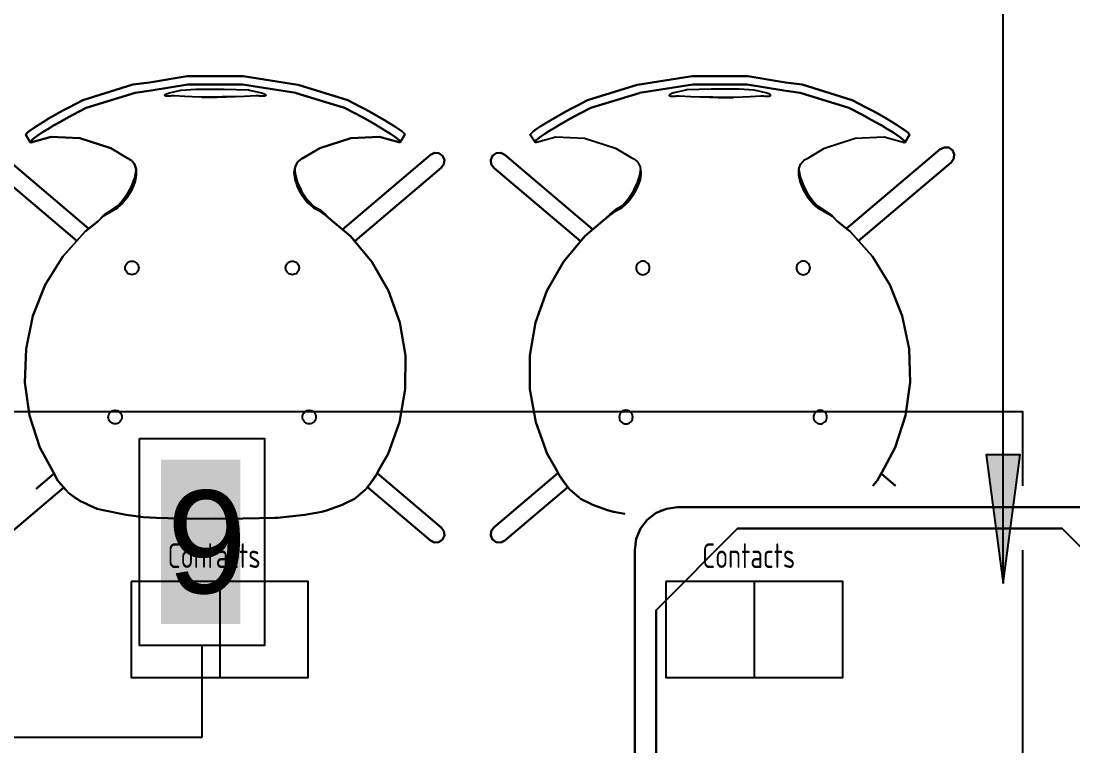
# Model space of a CAD drawing. Extents: x 25325 to 182345, y 3956 to 147305.
# Drawn here: x 91179.471 to 91180.438, y 73655.685 to 73656.351 of the extents above; entities that cross this region are included whole.
import ezdxf

# ---------------------------------------------------------------- set-up
doc = ezdxf.new("R2010")
doc.units = 0
doc.header["$MEASUREMENT"] = 0
doc.layers.add('CAT6A UNDERGROUND PORTS ROUTING', color=1, linetype='CONTINUOUS')
doc.layers.add('CONTACTORS', color=3, linetype='CONTINUOUS')
doc.styles.add('PDF Arial', font='arial.ttf')
doc.styles.add('Tabla_100', font='simplex.shx', dxfattribs={"width": 0.7, "height": 20})

# ---------------------------------------------------------------- blocks, each defined once
blk = doc.blocks.new('Sheet-Климатична и вентилационна система офис помещение етаж 4_1')
at = {"layer": 'CAT6A UNDERGROUND PORTS ROUTING', "true_color": 0xd8d8d8, "transparency": 33554687}
h = blk.add_hatch(color=254, dxfattribs=at)
h.paths.add_polyline_path([(11.55148, 18.87708), (11.56633, 18.88679), (11.56633, 18.88874), (11.56306, 18.88561), (11.55148, 18.87777)])
h.paths.add_polyline_path([(11.5669, 18.88747), (11.57182, 18.8931), (11.57608, 18.89998), (11.57876, 18.90653), (11.57876, 18.91104), (11.57439, 18.90072), (11.57182, 18.89587), (11.5669, 18.88951)])
h.paths.add_polyline_path([(11.57897, 18.907), (11.58042, 18.91356), (11.58038, 18.91879), (11.57897, 18.91157)])
h = blk.add_hatch(color=254, dxfattribs=at)
h.paths.add_polyline_path([(11.74319, 18.88402), (11.74319, 18.88561), (11.73731, 18.89184), (11.73235, 18.89937), (11.73235, 18.8962), (11.73957, 18.88747)])
h.paths.add_polyline_path([(11.73176, 18.89739), (11.73176, 18.90072), (11.72588, 18.91462), (11.72763, 18.90653), (11.72869, 18.9031)])
h = blk.add_hatch(color=254, dxfattribs=at)
h.paths.add_polyline_path([(12.02673, 18.88402), (12.03261, 18.88954), (12.03756, 18.8962), (12.03756, 18.89937), (12.03034, 18.88951), (12.02673, 18.88561)])
h.paths.add_polyline_path([(12.03815, 18.89739), (12.04229, 18.90653), (12.04348, 18.90993), (12.04403, 18.91462), (12.03815, 18.90072)])
h = blk.add_hatch(color=254, dxfattribs=at)
h.paths.add_polyline_path([(12.21843, 18.87708), (12.21843, 18.87777), (12.20358, 18.88874), (12.20358, 18.88679), (12.20686, 18.88402)])
h.paths.add_polyline_path([(12.20302, 18.88747), (12.20302, 18.88951), (12.1981, 18.89587), (12.19384, 18.90364), (12.19116, 18.91104), (12.19116, 18.90653), (12.19552, 18.89739), (12.1981, 18.8931)])
h.paths.add_polyline_path([(12.19094, 18.907), (12.19094, 18.91157), (12.18953, 18.91879), (12.18949, 18.91356)])
for points in [[(11.76087, 18.8718), (11.74885, 18.88251), (11.74319, 18.88561), (11.74319, 18.88402), (11.74885, 18.88128), (11.75422, 18.87708)], [(12.00905, 18.8718), (12.02107, 18.88128), (12.02673, 18.88402), (12.02673, 18.88561), (12.02107, 18.88251), (12.0157, 18.87777)]]:
    blk.add_hatch(color=254, dxfattribs=at).paths.add_polyline_path(points)
at = {"layer": 'CAT6A UNDERGROUND PORTS ROUTING', "true_color": 0xffffff, "transparency": 33554687}
blk.add_hatch(color=7, dxfattribs=at).paths.add_polyline_path([(11.60313, 18.65235), (11.67605, 18.65235), (11.67605, 18.50131), (11.60313, 18.50131)])
at = {"layer": 'CAT6A UNDERGROUND PORTS ROUTING', "transparency": 33554687}
blk.add_hatch(color=7, dxfattribs=at).paths.add_polyline_path([(12.37713, 18.53875), (12.39268, 18.65686), (12.36158, 18.65686)])
at = {"layer": 'CAT6A UNDERGROUND PORTS ROUTING', "color": 7, "transparency": 33554687}
for points in [[(12.37713, 18.53875), (12.37713, 19.06311)], [(11.58345, 18.67203), (11.69841, 18.67203), (11.69841, 18.48149), (11.58345, 18.48149), (11.58345, 18.67203)], [(12.37713, 18.53875), (12.39268, 18.65686), (12.36158, 18.65686), (12.37713, 18.53875)], [(12.03855, 18.56935), (12.03989, 18.57954), (12.04383, 18.58904), (12.05008, 18.59719), (12.05824, 18.60345), (12.06773, 18.60738), (12.07792, 18.60872)], [(12.07792, 18.60872), (12.06773, 18.60738), (12.05824, 18.60345), (12.05008, 18.59719), (12.04383, 18.58904), (12.03989, 18.57954), (12.03855, 18.56935)], [(12.06455, 18.60606), (12.06286, 18.60573), (12.06142, 18.60477)], [(12.07792, 18.60872), (12.48736, 18.60872)], [(12.48736, 18.60872), (12.07792, 18.60872)], [(12.48736, 18.60872), (12.07792, 18.60872)], [(12.04251, 18.58585), (12.04155, 18.58442), (12.04121, 18.58273)], [(12.13304, 18.58904), (12.05824, 18.51424)], [(12.05824, 18.51424), (12.13304, 18.58904)], [(12.43127, 18.58904), (12.13304, 18.58904)], [(12.13304, 18.58904), (12.43127, 18.58904)], [(12.50704, 18.51326), (12.43127, 18.58904)], [(12.43127, 18.58904), (12.50704, 18.51326)], [(12.03855, 18.15992), (12.03855, 18.56935)], [(12.03855, 18.56935), (12.03855, 18.15992)], [(12.03855, 18.56935), (12.03855, 18.15992)], [(12.05824, 18.51424), (12.05824, 18.21504)], [(12.05824, 18.21504), (12.05824, 18.51424)], [(11.64093, 18.39739), (11.64093, 18.48149)], [(11.12907, 18.39739), (11.64093, 18.39739)]]:
    blk.add_lwpolyline(points, dxfattribs=at)
at = {"layer": 'CAT6A UNDERGROUND PORTS ROUTING', "color": 253, "true_color": 0x9c9c9c, "transparency": 33554687}
for points in [[(11.51854, 18.9763), (11.53138, 18.98297), (11.57735, 18.99726), (11.59271, 18.99921), (11.62731, 19.00494), (11.65309, 19.00494), (11.67871, 19.00507), (11.72888, 18.997), (11.72921, 18.99696), (11.77488, 18.98291), (11.78466, 18.97785), (11.79068, 18.97469), (11.7968, 18.97136), (11.80278, 18.96799), (11.80844, 18.96468), (11.81362, 18.96153), (11.81815, 18.95865), (11.82189, 18.95612), (11.82472, 18.95401), (11.82657, 18.9524), (11.82737, 18.95133), (11.82709, 18.95083), (11.82302, 18.94416), (11.82323, 18.94469), (11.82239, 18.94578), (11.82054, 18.94739), (11.81773, 18.94949), (11.81404, 18.952), (11.80958, 18.95485), (11.8045, 18.95794), (11.79896, 18.96119), (11.79311, 18.9645), (11.78714, 18.96776), (11.78127, 18.97084), (11.77175, 18.97577), (11.72729, 18.98947), (11.72697, 18.98951), (11.67806, 18.99747), (11.65309, 18.99747), (11.62796, 18.99733), (11.59422, 18.99169), (11.57927, 18.98978), (11.53451, 18.97583), (11.522, 18.96932), (11.51603, 18.96613), (11.5101, 18.96283), (11.50439, 18.95954), (11.49906, 18.95636), (11.49427, 18.95338), (11.49019, 18.95069), (11.48692, 18.94838), (11.48459, 18.94652), (11.48324, 18.94516), (11.48293, 18.94435), (11.47882, 18.951), (11.47908, 18.95179), (11.48041, 18.95313), (11.48275, 18.955), (11.48605, 18.95732), (11.49019, 18.96004), (11.49506, 18.96307), (11.5005, 18.96631), (11.50634, 18.96966), (11.51242, 18.97302), (11.51854, 18.9763)], [(11.82302, 18.94416), (11.82709, 18.95083), (11.82737, 18.95133), (11.82657, 18.9524), (11.82472, 18.95401), (11.82189, 18.95612), (11.81815, 18.95865), (11.81362, 18.96153), (11.80844, 18.96468), (11.80278, 18.96799), (11.7968, 18.97136), (11.79068, 18.97469), (11.78466, 18.97785), (11.77488, 18.98291), (11.72921, 18.99696), (11.72888, 18.997), (11.67871, 19.00507), (11.65309, 19.00498), (11.62731, 19.00498), (11.59271, 18.99921), (11.57735, 18.99726), (11.53138, 18.98297), (11.51854, 18.9763), (11.51242, 18.97302), (11.50634, 18.96966), (11.5005, 18.96631), (11.49506, 18.96307), (11.49019, 18.96004), (11.48605, 18.95732), (11.48275, 18.955), (11.48041, 18.95313), (11.47908, 18.95179), (11.47882, 18.951), (11.48293, 18.94435)], [(12.25138, 18.9763), (12.23853, 18.98297), (12.19256, 18.99726), (12.17721, 18.99921), (12.1426, 19.00494), (12.11682, 19.00494), (12.09121, 19.00507), (12.04104, 18.997), (12.04071, 18.99696), (11.99504, 18.98291), (11.98526, 18.97785), (11.97923, 18.97469), (11.97312, 18.97136), (11.96713, 18.96799), (11.96147, 18.96468), (11.9563, 18.96153), (11.95177, 18.95865), (11.94803, 18.95612), (11.94519, 18.95401), (11.94335, 18.9524), (11.94255, 18.95133), (11.94282, 18.95083), (11.9469, 18.94416), (11.94669, 18.94469), (11.94752, 18.94578), (11.94937, 18.94739), (11.95219, 18.94949), (11.95588, 18.952), (11.96033, 18.95485), (11.96541, 18.95794), (11.97096, 18.96119), (11.9768, 18.9645), (11.98278, 18.96776), (11.98865, 18.97084), (11.99817, 18.97577), (12.04262, 18.98947), (12.04294, 18.98951), (12.09185, 18.99747), (12.11682, 18.99747), (12.14196, 18.99733), (12.1757, 18.99169), (12.19065, 18.98978), (12.23541, 18.97583), (12.24791, 18.96932), (12.25388, 18.96613), (12.25981, 18.96283), (12.26553, 18.95954), (12.27086, 18.95636), (12.27564, 18.95338), (12.27973, 18.95069), (12.28299, 18.94838), (12.28533, 18.94652), (12.28667, 18.94516), (12.28698, 18.94435), (12.29109, 18.951), (12.29083, 18.95179), (12.28951, 18.95313), (12.28717, 18.955), (12.28387, 18.95732), (12.27972, 18.96004), (12.27485, 18.96307), (12.26941, 18.96631), (12.26357, 18.96966), (12.2575, 18.97302), (12.25138, 18.9763)], [(11.9469, 18.94416), (11.94282, 18.95083), (11.94255, 18.95133), (11.94335, 18.9524), (11.94519, 18.95401), (11.94803, 18.95612), (11.95177, 18.95865), (11.9563, 18.96153), (11.96147, 18.96468), (11.96713, 18.96799), (11.97312, 18.97136), (11.97923, 18.97469), (11.98526, 18.97785), (11.99504, 18.98291), (12.04071, 18.99696), (12.04104, 18.997), (12.09121, 19.00507), (12.11682, 19.00498), (12.1426, 19.00498), (12.17721, 18.99921), (12.19256, 18.99726), (12.23853, 18.98297), (12.25138, 18.9763), (12.2575, 18.97302), (12.26357, 18.96966), (12.26941, 18.96631), (12.27485, 18.96307), (12.27972, 18.96004), (12.28387, 18.95732), (12.28717, 18.955), (12.28951, 18.95313), (12.29083, 18.95179), (12.29109, 18.951), (12.28698, 18.94435)], [(11.82253, 18.77851), (11.82777, 18.74812), (11.8277, 18.71728), (11.82232, 18.68692), (11.81181, 18.65796), (11.80414, 18.64462), (11.80212, 18.64051), (11.80063, 18.63754), (11.79693, 18.63241), (11.79169, 18.62551), (11.79081, 18.62468), (11.78249, 18.61756), (11.78108, 18.61649), (11.77097, 18.6114), (11.77065, 18.61126), (11.75626, 18.60597), (11.75085, 18.60443), (11.73528, 18.60186), (11.71035, 18.59905), (11.70793, 18.59891), (11.66364, 18.59806), (11.65312, 18.5983), (11.6309, 18.59813), (11.59906, 18.59905), (11.58684, 18.59975), (11.571, 18.60186), (11.54994, 18.60597), (11.5445, 18.60734), (11.53554, 18.61126), (11.53527, 18.6114), (11.52912, 18.61416), (11.52403, 18.61756), (11.51801, 18.62211), (11.51563, 18.62468), (11.50903, 18.63241), (11.50847, 18.6331), (11.50435, 18.64051), (11.50211, 18.64462), (11.4919, 18.66368), (11.48241, 18.69299), (11.4781, 18.72353), (11.47911, 18.75435), (11.48541, 18.78453), (11.49681, 18.81315), (11.51295, 18.83933), (11.53336, 18.86229), (11.54538, 18.8718), (11.54997, 18.87616), (11.55148, 18.87708), (11.56306, 18.88402), (11.56633, 18.88679), (11.5669, 18.88747), (11.57182, 18.8931), (11.57439, 18.89739), (11.57608, 18.89998), (11.57876, 18.90653), (11.57897, 18.907), (11.58042, 18.91356), (11.58038, 18.91879), (11.58038, 18.91931), (11.5798, 18.9214), (11.57885, 18.92406), (11.57693, 18.92668), (11.57587, 18.92768), (11.57161, 18.93006), (11.55704, 18.9387), (11.5286, 18.94789), (11.5022, 18.94911), (11.48553, 18.94451), (11.48367, 18.94411), (11.48293, 18.94435), (11.48324, 18.94516), (11.48459, 18.94652), (11.48692, 18.94838), (11.49019, 18.95069), (11.49427, 18.95338), (11.49906, 18.95636), (11.50439, 18.95954), (11.5101, 18.96283), (11.51603, 18.96613), (11.522, 18.96932), (11.53451, 18.97583), (11.57927, 18.98978), (11.59422, 18.99169), (11.62796, 18.99733), (11.65309, 18.99743), (11.67806, 18.99743), (11.72697, 18.98951), (11.72729, 18.98947), (11.77175, 18.97577), (11.78127, 18.97084), (11.78714, 18.96776), (11.79311, 18.9645), (11.79896, 18.96119), (11.8045, 18.95794), (11.80958, 18.95485), (11.81404, 18.952), (11.81773, 18.94949), (11.82054, 18.94739), (11.82239, 18.94578), (11.82323, 18.94469), (11.82302, 18.94416), (11.82177, 18.94421), (11.80399, 18.94911), (11.77758, 18.94789), (11.74914, 18.9387), (11.73458, 18.93007), (11.73216, 18.92886), (11.72926, 18.92668), (11.72856, 18.92592), (11.72637, 18.92172), (11.72632, 18.9214), (11.72566, 18.91624), (11.72588, 18.91462), (11.72644, 18.90993), (11.72763, 18.90653), (11.72869, 18.9031), (11.73176, 18.89739), (11.73235, 18.8962), (11.73731, 18.88954), (11.73957, 18.88747), (11.74319, 18.88402), (11.74885, 18.88128), (11.75422, 18.87708), (11.76087, 18.8718), (11.77734, 18.85793), (11.79693, 18.83426), (11.81215, 18.80751), (11.82253, 18.77851)], [(11.72601, 18.91899), (11.72644, 18.91488), (11.72763, 18.91104), (11.72869, 18.90717), (11.73176, 18.90072), (11.73235, 18.89937), (11.73731, 18.89184), (11.73957, 18.88951), (11.74319, 18.88561), (11.74885, 18.88251), (11.75422, 18.87777), (11.76087, 18.8718), (11.75422, 18.87708), (11.74885, 18.88128), (11.74319, 18.88402), (11.73957, 18.88747), (11.73731, 18.88954), (11.73235, 18.8962), (11.73176, 18.89739), (11.72869, 18.9031), (11.72763, 18.90653), (11.72644, 18.90993), (11.72588, 18.91462), (11.72566, 18.91624), (11.72632, 18.9214), (11.72637, 18.92172), (11.72856, 18.92592), (11.72926, 18.92668), (11.73216, 18.92886), (11.73459, 18.93007), (11.73461, 18.93008), (11.74914, 18.9387), (11.77758, 18.94789), (11.80399, 18.94911), (11.82177, 18.94421), (11.82302, 18.94416), (11.82323, 18.94469), (11.82239, 18.94578), (11.82054, 18.94739), (11.81773, 18.94949), (11.81404, 18.952), (11.80958, 18.95485), (11.8045, 18.95794), (11.79896, 18.96119), (11.79311, 18.9645), (11.78714, 18.96776), (11.78127, 18.97084), (11.77175, 18.97577), (11.72729, 18.98947), (11.72697, 18.98951), (11.67806, 18.99747), (11.65309, 18.99747), (11.62796, 18.99733), (11.59422, 18.99169), (11.57927, 18.98978), (11.53451, 18.97583), (11.522, 18.96932)], [(11.63893, 18.98572), (11.62515, 18.98621), (11.61551, 18.98704), (11.61303, 18.98681), (11.61185, 18.98667), (11.61061, 18.98658), (11.60949, 18.98656), (11.60851, 18.9866), (11.60771, 18.98671), (11.6071, 18.98687), (11.60672, 18.98709), (11.60656, 18.98736), (11.60664, 18.98767), (11.60695, 18.988), (11.60748, 18.98836), (11.60822, 18.98873), (11.60914, 18.9891), (11.61081, 18.98962), (11.62149, 18.99198), (11.63525, 18.99295), (11.64161, 18.99306), (11.65312, 18.99298), (11.66122, 18.99306), (11.68342, 18.9923), (11.68442, 18.99221), (11.69537, 18.98962), (11.69642, 18.98931), (11.69744, 18.98895), (11.69829, 18.98858), (11.69894, 18.98822), (11.69939, 18.98787), (11.69961, 18.98754), (11.69959, 18.98725), (11.69934, 18.987), (11.69887, 18.9868), (11.69818, 18.98666), (11.69731, 18.98658), (11.69627, 18.98656), (11.6951, 18.98661), (11.69383, 18.98672), (11.69316, 18.98681), (11.69067, 18.98704), (11.67987, 18.98614), (11.63893, 18.98572), (11.62515, 18.98621), (11.61551, 18.98704), (11.61303, 18.98681), (11.61185, 18.98667), (11.61061, 18.98658), (11.60949, 18.98656), (11.60851, 18.9866), (11.60771, 18.98671), (11.6071, 18.98687), (11.60672, 18.98709), (11.60656, 18.98736), (11.60664, 18.98767), (11.60695, 18.988), (11.60748, 18.98836), (11.60822, 18.98873), (11.60914, 18.9891), (11.61081, 18.98962), (11.62149, 18.99198), (11.63525, 18.99295), (11.64161, 18.99306), (11.65312, 18.99298), (11.66122, 18.99306), (11.68342, 18.9923), (11.68442, 18.99221), (11.69537, 18.98962), (11.69642, 18.98931), (11.69744, 18.98895), (11.69829, 18.98858), (11.69894, 18.98822), (11.69939, 18.98787), (11.69961, 18.98754), (11.69959, 18.98725), (11.69934, 18.987), (11.69887, 18.9868), (11.69818, 18.98666), (11.69731, 18.98658), (11.69627, 18.98656), (11.6951, 18.98661), (11.69383, 18.98672), (11.69316, 18.98681), (11.69067, 18.98704), (11.67987, 18.98614), (11.6547, 18.9853), (11.65312, 18.98543), (11.64043, 18.98552)], [(11.64796, 18.99319), (11.64796, 18.99316)], [(11.64796, 18.99319), (11.64796, 18.99316)], [(12.25747, 18.62841), (12.26089, 18.63241), (12.26145, 18.6331), (12.26556, 18.64051), (12.26781, 18.64462), (12.27801, 18.66368), (12.28751, 18.69299), (12.29181, 18.72353), (12.2908, 18.75435), (12.2845, 18.78453), (12.27311, 18.81315), (12.25696, 18.83933), (12.23656, 18.86229), (12.22454, 18.8718), (12.21995, 18.87616), (12.21843, 18.87708), (12.20686, 18.88402), (12.20358, 18.88679), (12.20302, 18.88747), (12.1981, 18.8931), (12.19552, 18.89739), (12.19384, 18.89998), (12.19116, 18.90653), (12.19094, 18.907), (12.18949, 18.91356), (12.18953, 18.91879), (12.18954, 18.91931), (12.19012, 18.9214), (12.19107, 18.92406), (12.19299, 18.92668), (12.19404, 18.92768), (12.19831, 18.93006), (12.21287, 18.9387), (12.24131, 18.94789), (12.26772, 18.94911), (12.28438, 18.94451), (12.28625, 18.94411), (12.28698, 18.94435), (12.28667, 18.94516), (12.28533, 18.94652), (12.28299, 18.94838), (12.27973, 18.95069), (12.27564, 18.95338), (12.27086, 18.95636), (12.26553, 18.95954), (12.25981, 18.96283), (12.25388, 18.96613), (12.24791, 18.96932), (12.23541, 18.97583), (12.19065, 18.98978), (12.1757, 18.99169), (12.14196, 18.99733), (12.11682, 18.99743), (12.09185, 18.99743), (12.04294, 18.98951), (12.04262, 18.98947), (11.99817, 18.97577), (11.98865, 18.97084), (11.98278, 18.96776), (11.9768, 18.9645), (11.97096, 18.96119), (11.96541, 18.95794), (11.96033, 18.95485), (11.95588, 18.952), (11.95219, 18.94949), (11.94937, 18.94739), (11.94752, 18.94578), (11.94669, 18.94469), (11.9469, 18.94416), (11.94814, 18.94421), (11.96593, 18.94911), (11.99233, 18.94789), (12.02077, 18.9387), (12.03533, 18.93007), (12.03776, 18.92886), (12.04066, 18.92668), (12.04135, 18.92592), (12.04355, 18.92172), (12.0436, 18.9214), (12.04426, 18.91624), (12.04403, 18.91462), (12.04348, 18.90993), (12.04229, 18.90653), (12.04122, 18.9031), (12.03815, 18.89739), (12.03756, 18.8962), (12.03261, 18.88954), (12.03034, 18.88747), (12.02673, 18.88402), (12.02107, 18.88128), (12.0157, 18.87708), (12.00905, 18.8718), (11.99257, 18.85793), (11.97299, 18.83426), (11.95777, 18.80751), (11.94739, 18.77851)], [(12.22454, 18.8718), (12.21995, 18.87616), (12.21843, 18.87708), (12.20686, 18.88402), (12.20358, 18.88679), (12.20302, 18.88747), (12.1981, 18.8931), (12.19552, 18.89739), (12.19384, 18.89998), (12.19116, 18.90653), (12.19094, 18.907), (12.18949, 18.91356), (12.18953, 18.91879), (12.18954, 18.91931), (12.19012, 18.9214), (12.19107, 18.92406), (12.19299, 18.92668), (12.19404, 18.92768), (12.19831, 18.93006), (12.21287, 18.9387), (12.24131, 18.94789), (12.26772, 18.94911), (12.28438, 18.94451), (12.28625, 18.94411), (12.28698, 18.94435), (12.28667, 18.94516), (12.28533, 18.94652), (12.28299, 18.94838), (12.27973, 18.95069), (12.27564, 18.95338), (12.27086, 18.95636), (12.26553, 18.95954), (12.25981, 18.96283), (12.25388, 18.96613), (12.24791, 18.96932), (12.23541, 18.97583), (12.19065, 18.98978), (12.1757, 18.99169), (12.14196, 18.99733), (12.11682, 18.99743), (12.09185, 18.99743), (12.04294, 18.98951), (12.04262, 18.98947), (11.99817, 18.97577), (11.98865, 18.97084), (11.98278, 18.96776), (11.9768, 18.9645), (11.97096, 18.96119), (11.96541, 18.95794), (11.96033, 18.95485), (11.95588, 18.952), (11.95219, 18.94949), (11.94937, 18.94739), (11.94752, 18.94578), (11.94669, 18.94469), (11.9469, 18.94416), (11.94814, 18.94421), (11.96593, 18.94911), (11.99233, 18.94789), (12.02077, 18.9387), (12.03531, 18.93008), (12.03533, 18.93007), (12.03776, 18.92886), (12.04066, 18.92668), (12.04135, 18.92592), (12.04355, 18.92172), (12.0436, 18.9214), (12.04426, 18.91624), (12.04403, 18.91462), (12.04348, 18.90993), (12.04229, 18.90653), (12.04122, 18.9031), (12.03815, 18.89739), (12.03756, 18.8962), (12.03261, 18.88954), (12.03034, 18.88747), (12.02673, 18.88402), (12.02107, 18.88128), (12.0157, 18.87708), (12.00905, 18.8718), (12.0157, 18.87777), (12.02107, 18.88251), (12.02673, 18.88561), (12.03034, 18.88951), (12.03261, 18.89184), (12.03756, 18.89937), (12.03815, 18.90072), (12.04122, 18.90717), (12.04229, 18.91104), (12.04348, 18.91488), (12.04391, 18.91899)], [(12.13099, 18.98572), (12.14476, 18.98621), (12.1544, 18.98704), (12.15689, 18.98681), (12.15807, 18.98667), (12.15931, 18.98658), (12.16043, 18.98656), (12.16141, 18.9866), (12.16221, 18.98671), (12.16281, 18.98687), (12.1632, 18.98709), (12.16336, 18.98736), (12.16328, 18.98767), (12.16297, 18.988), (12.16244, 18.98836), (12.1617, 18.98873), (12.16078, 18.9891), (12.1591, 18.98962), (12.14843, 18.99198), (12.13466, 18.99295), (12.12831, 18.99306), (12.11679, 18.99298), (12.10869, 18.99306), (12.0865, 18.9923), (12.0855, 18.99221), (12.07454, 18.98962), (12.0735, 18.98931), (12.07248, 18.98895), (12.07163, 18.98858), (12.07097, 18.98822), (12.07053, 18.98787), (12.07031, 18.98754), (12.07032, 18.98725), (12.07057, 18.987), (12.07105, 18.9868), (12.07173, 18.98666), (12.07261, 18.98658), (12.07365, 18.98656), (12.07482, 18.98661), (12.07609, 18.98672), (12.07675, 18.98681), (12.07925, 18.98704), (12.09005, 18.98614), (12.13099, 18.98572), (12.14476, 18.98621), (12.1544, 18.98704), (12.15689, 18.98681), (12.15807, 18.98667), (12.15931, 18.98658), (12.16043, 18.98656), (12.16141, 18.9866), (12.16221, 18.98671), (12.16281, 18.98687), (12.1632, 18.98709), (12.16336, 18.98736), (12.16328, 18.98767), (12.16297, 18.988), (12.16244, 18.98836), (12.1617, 18.98873), (12.16078, 18.9891), (12.1591, 18.98962), (12.14843, 18.99198), (12.13466, 18.99295), (12.12831, 18.99306), (12.11679, 18.99298), (12.10869, 18.99306), (12.0865, 18.9923), (12.0855, 18.99221), (12.07454, 18.98962), (12.0735, 18.98931), (12.07248, 18.98895), (12.07163, 18.98858), (12.07097, 18.98822), (12.07053, 18.98787), (12.07031, 18.98754), (12.07032, 18.98725), (12.07057, 18.987), (12.07105, 18.9868), (12.07173, 18.98666), (12.07261, 18.98658), (12.07365, 18.98656), (12.07482, 18.98661), (12.07609, 18.98672), (12.07675, 18.98681), (12.07925, 18.98704), (12.09005, 18.98614), (12.11522, 18.9853), (12.11679, 18.98543), (12.12948, 18.98552)], [(12.12196, 18.99319), (12.12196, 18.99316)], [(12.12196, 18.99319), (12.12196, 18.99316)], [(11.522, 18.96932), (11.51603, 18.96613), (11.5101, 18.96283), (11.50439, 18.95954), (11.49906, 18.95636), (11.49427, 18.95338), (11.49019, 18.95069), (11.48692, 18.94838), (11.48459, 18.94652), (11.48324, 18.94516), (11.48293, 18.94435), (11.48367, 18.94411), (11.48553, 18.94451), (11.5022, 18.94911), (11.5286, 18.94789), (11.55704, 18.9387), (11.57161, 18.93006), (11.57587, 18.92768), (11.57693, 18.92668), (11.57885, 18.92406), (11.5798, 18.9214), (11.58038, 18.91931), (11.58038, 18.91879), (11.58042, 18.91356), (11.57897, 18.907), (11.57876, 18.90653), (11.57608, 18.89998), (11.57439, 18.89739), (11.57182, 18.8931), (11.5669, 18.88747), (11.56633, 18.88679), (11.56306, 18.88402), (11.55148, 18.87708), (11.54997, 18.87616), (11.54538, 18.8718)], [(11.52567, 18.85363), (11.53336, 18.86229), (11.53658, 18.86484), (11.4505, 18.93775), (11.44675, 18.93956), (11.44266, 18.93928), (11.43934, 18.93698), (11.43767, 18.93328), (11.43811, 18.92917), (11.44053, 18.92575), (11.52567, 18.85363), (11.44053, 18.92575), (11.43811, 18.92917), (11.43767, 18.93328), (11.43934, 18.93698), (11.44266, 18.93928), (11.44675, 18.93956), (11.4505, 18.93775), (11.53658, 18.86484)], [(11.78122, 18.85324), (11.86078, 18.92064), (11.78122, 18.85324), (11.77734, 18.85793), (11.76995, 18.86415), (11.85081, 18.93264), (11.85456, 18.93445), (11.85865, 18.93417), (11.86197, 18.93187), (11.86364, 18.92817), (11.8632, 18.92406), (11.86078, 18.92064), (11.8632, 18.92406), (11.86364, 18.92817), (11.86197, 18.93187), (11.85865, 18.93417), (11.85456, 18.93445), (11.85081, 18.93264), (11.76995, 18.86415)], [(11.9887, 18.85324), (11.90913, 18.92064), (11.9887, 18.85324), (11.99257, 18.85793), (11.99996, 18.86415), (11.91911, 18.93264), (11.91535, 18.93445), (11.91127, 18.93417), (11.90795, 18.93187), (11.90628, 18.92817), (11.90671, 18.92406), (11.90913, 18.92064), (11.90671, 18.92406), (11.90628, 18.92817), (11.90795, 18.93187), (11.91127, 18.93417), (11.91535, 18.93445), (11.91911, 18.93264), (11.99996, 18.86415)], [(12.24425, 18.85363), (12.23656, 18.86229), (12.23333, 18.86484), (12.31941, 18.93775), (12.32317, 18.93956), (12.32725, 18.93928), (12.33057, 18.93698), (12.33224, 18.93328), (12.33181, 18.92917), (12.32939, 18.92575), (12.24425, 18.85363), (12.32939, 18.92575), (12.33181, 18.92917), (12.33224, 18.93328), (12.33057, 18.93698), (12.32725, 18.93928), (12.32317, 18.93956), (12.31941, 18.93775), (12.23333, 18.86484)], [(11.58038, 18.91879), (11.57897, 18.91157), (11.57876, 18.91104), (11.57608, 18.90364), (11.57439, 18.90072), (11.57182, 18.89587), (11.5669, 18.88951), (11.56633, 18.88874), (11.56306, 18.88561), (11.55148, 18.87777), (11.54997, 18.87672), (11.54538, 18.8718), (11.53336, 18.86229), (11.51295, 18.83933), (11.49681, 18.81315), (11.48541, 18.78453), (11.47911, 18.75435), (11.4781, 18.72353), (11.48241, 18.69299), (11.4919, 18.66368), (11.50211, 18.64462), (11.50435, 18.64051), (11.50847, 18.6331), (11.50903, 18.63241), (11.51563, 18.62468), (11.51801, 18.62211), (11.52403, 18.61756), (11.52912, 18.61416), (11.53527, 18.6114), (11.53554, 18.61126), (11.5445, 18.60734), (11.54994, 18.60597), (11.571, 18.60186), (11.58684, 18.59975), (11.59906, 18.59905), (11.6309, 18.59813), (11.65312, 18.5983), (11.66364, 18.59806), (11.70793, 18.59891), (11.71035, 18.59905), (11.73528, 18.60186), (11.75085, 18.60443), (11.75626, 18.60597), (11.77065, 18.61126), (11.77097, 18.6114), (11.78108, 18.61649), (11.78249, 18.61756), (11.79081, 18.62468), (11.79169, 18.62551), (11.79693, 18.63241), (11.80063, 18.63754), (11.80212, 18.64051), (11.80414, 18.64462), (11.81181, 18.65796), (11.82232, 18.68692), (11.8277, 18.71728), (11.82777, 18.74812), (11.82253, 18.77851), (11.81215, 18.80751), (11.79693, 18.83426), (11.77734, 18.85793), (11.76087, 18.8718)], [(11.57439, 18.90072), (11.57608, 18.90364), (11.57876, 18.91104), (11.57897, 18.91157), (11.58038, 18.91879), (11.58042, 18.91356), (11.57897, 18.907), (11.57876, 18.90653), (11.57608, 18.89998), (11.57439, 18.89739), (11.57182, 18.8931), (11.5669, 18.88747), (11.56633, 18.88679), (11.56306, 18.88402), (11.55148, 18.87708), (11.54997, 18.87616), (11.54538, 18.8718), (11.54997, 18.87672), (11.55148, 18.87777), (11.56306, 18.88561), (11.56633, 18.88874), (11.5669, 18.88951), (11.57182, 18.89587), (11.57439, 18.90072)], [(11.72763, 18.91104), (11.72869, 18.90717), (11.73176, 18.90072), (11.73235, 18.89937), (11.73731, 18.89184), (11.73957, 18.88951), (11.74319, 18.88561), (11.74319, 18.88402), (11.73957, 18.88747), (11.73731, 18.88954), (11.73235, 18.8962), (11.73176, 18.89739), (11.72869, 18.9031), (11.72763, 18.90653), (11.72644, 18.90993), (11.72588, 18.91462), (11.72566, 18.91624), (11.72601, 18.91899), (11.72644, 18.91488), (11.72763, 18.91104)], [(12.04229, 18.91104), (12.04122, 18.90717), (12.03815, 18.90072), (12.03756, 18.89937), (12.03261, 18.89184), (12.03034, 18.88951), (12.02673, 18.88561), (12.02673, 18.88402), (12.03034, 18.88747), (12.03261, 18.88954), (12.03756, 18.8962), (12.03815, 18.89739), (12.04122, 18.9031), (12.04229, 18.90653), (12.04348, 18.90993), (12.04403, 18.91462), (12.04426, 18.91624), (12.04391, 18.91899), (12.04348, 18.91488), (12.04229, 18.91104)], [(12.19552, 18.90072), (12.19384, 18.90364), (12.19116, 18.91104), (12.19094, 18.91157), (12.18953, 18.91879), (12.18949, 18.91356), (12.19094, 18.907), (12.19116, 18.90653), (12.19384, 18.89998), (12.19552, 18.89739), (12.1981, 18.8931), (12.20302, 18.88747), (12.20358, 18.88679), (12.20686, 18.88402), (12.21843, 18.87708), (12.21995, 18.87616), (12.22454, 18.8718), (12.21995, 18.87672), (12.21843, 18.87777), (12.20686, 18.88561), (12.20358, 18.88874), (12.20302, 18.88951), (12.1981, 18.89587), (12.19552, 18.90072)], [(12.18953, 18.91879), (12.19094, 18.91157), (12.19116, 18.91104), (12.19384, 18.90364), (12.19552, 18.90072), (12.1981, 18.89587), (12.20302, 18.88951), (12.20358, 18.88874), (12.20686, 18.88561), (12.21843, 18.87777), (12.21995, 18.87672), (12.22454, 18.8718), (12.23656, 18.86229), (12.25696, 18.83933), (12.27311, 18.81315), (12.2845, 18.78453), (12.2908, 18.75435), (12.29181, 18.72353), (12.28751, 18.69299), (12.27801, 18.66368), (12.26781, 18.64462), (12.26556, 18.64051), (12.26145, 18.6331), (12.26089, 18.63241), (12.25747, 18.62841)], [(11.74319, 18.88561), (11.74885, 18.88251), (11.75422, 18.87777), (11.76087, 18.8718), (11.75422, 18.87708), (11.74885, 18.88128), (11.74319, 18.88402), (11.74319, 18.88561), (11.74319, 18.88402)], [(12.02673, 18.88561), (12.02107, 18.88251), (12.0157, 18.87777), (12.00905, 18.8718), (12.0157, 18.87708), (12.02107, 18.88128), (12.02673, 18.88402), (12.02673, 18.88561), (12.02673, 18.88402)], [(12.0295, 18.60271), (12.01907, 18.60443), (12.01366, 18.60597), (11.99926, 18.61126), (11.99895, 18.6114), (11.98883, 18.61649), (11.98743, 18.61756), (11.97911, 18.62468), (11.97823, 18.62551), (11.97299, 18.63241), (11.96928, 18.63754), (11.9678, 18.64051), (11.96578, 18.64462), (11.95811, 18.65796), (11.94759, 18.68692), (11.94222, 18.71728), (11.94215, 18.74812), (11.94739, 18.77851), (11.95777, 18.80751), (11.97299, 18.83426), (11.99257, 18.85793), (12.00905, 18.8718)], [(11.57642, 18.82245), (11.57534, 18.82254), (11.5743, 18.82283), (11.57332, 18.82329), (11.57243, 18.82392), (11.57166, 18.82469), (11.57104, 18.82559), (11.57059, 18.82657), (11.57031, 18.82763), (11.57021, 18.82872), (11.57031, 18.82981), (11.57059, 18.83086), (11.57104, 18.83185), (11.57166, 18.83275), (11.57243, 18.83352), (11.57332, 18.83415), (11.5743, 18.83461), (11.57534, 18.83489), (11.57642, 18.83498), (11.5775, 18.83489), (11.57854, 18.83461), (11.57952, 18.83415), (11.58041, 18.83352), (11.58118, 18.83275), (11.5818, 18.83185), (11.58225, 18.83086), (11.58253, 18.82981), (11.58263, 18.82872), (11.58253, 18.82763), (11.58225, 18.82657), (11.5818, 18.82559), (11.58118, 18.82469), (11.58041, 18.82392), (11.57952, 18.82329), (11.57854, 18.82283), (11.5775, 18.82254), (11.57642, 18.82245)], [(11.72387, 18.82245), (11.72279, 18.82254), (11.72174, 18.82283), (11.72076, 18.82329), (11.71988, 18.82392), (11.71911, 18.82469), (11.71849, 18.82559), (11.71803, 18.82657), (11.71775, 18.82763), (11.71766, 18.82872), (11.71775, 18.82981), (11.71803, 18.83086), (11.71849, 18.83185), (11.71911, 18.83275), (11.71988, 18.83352), (11.72076, 18.83415), (11.72174, 18.83461), (11.72279, 18.83489), (11.72387, 18.83498), (11.72495, 18.83489), (11.72599, 18.83461), (11.72697, 18.83415), (11.72786, 18.83352), (11.72862, 18.83275), (11.72925, 18.83185), (11.7297, 18.83086), (11.72998, 18.82981), (11.73008, 18.82872), (11.72998, 18.82763), (11.7297, 18.82657), (11.72925, 18.82559), (11.72862, 18.82469), (11.72786, 18.82392), (11.72697, 18.82329), (11.72599, 18.82283), (11.72495, 18.82254), (11.72387, 18.82245)], [(12.04605, 18.82245), (12.04713, 18.82254), (12.04817, 18.82283), (12.04915, 18.82329), (12.05004, 18.82392), (12.0508, 18.82469), (12.05142, 18.82559), (12.05188, 18.82657), (12.05216, 18.82763), (12.05226, 18.82872), (12.05216, 18.82981), (12.05188, 18.83086), (12.05142, 18.83185), (12.0508, 18.83275), (12.05004, 18.83352), (12.04915, 18.83415), (12.04817, 18.83461), (12.04713, 18.83489), (12.04605, 18.83498), (12.04497, 18.83489), (12.04392, 18.83461), (12.04294, 18.83415), (12.04206, 18.83352), (12.04129, 18.83275), (12.04067, 18.83185), (12.04021, 18.83086), (12.03993, 18.82981), (12.03984, 18.82872), (12.03993, 18.82763), (12.04021, 18.82657), (12.04067, 18.82559), (12.04129, 18.82469), (12.04206, 18.82392), (12.04294, 18.82329), (12.04392, 18.82283), (12.04497, 18.82254), (12.04605, 18.82245)], [(12.1935, 18.82245), (12.19457, 18.82254), (12.19562, 18.82283), (12.1966, 18.82329), (12.19749, 18.82392), (12.19825, 18.82469), (12.19887, 18.82559), (12.19933, 18.82657), (12.19961, 18.82763), (12.1997, 18.82872), (12.19961, 18.82981), (12.19933, 18.83086), (12.19887, 18.83185), (12.19825, 18.83275), (12.19749, 18.83352), (12.1966, 18.83415), (12.19562, 18.83461), (12.19457, 18.83489), (12.1935, 18.83498), (12.19242, 18.83489), (12.19137, 18.83461), (12.19039, 18.83415), (12.1895, 18.83352), (12.18874, 18.83275), (12.18812, 18.83185), (12.18766, 18.83086), (12.18738, 18.82981), (12.18729, 18.82872), (12.18738, 18.82763), (12.18766, 18.82657), (12.18812, 18.82559), (12.18874, 18.82469), (12.1895, 18.82392), (12.19039, 18.82329), (12.19137, 18.82283), (12.19242, 18.82254), (12.1935, 18.82245)], [(11.94739, 18.77851), (11.94215, 18.74812), (11.94222, 18.71728), (11.94759, 18.68692), (11.95811, 18.65796), (11.96578, 18.64462), (11.9678, 18.64051), (11.96928, 18.63754), (11.97299, 18.63241), (11.97823, 18.62551), (11.97911, 18.62468), (11.98743, 18.61756), (11.98883, 18.61649), (11.99895, 18.6114), (11.99926, 18.61126), (12.01366, 18.60597), (12.01907, 18.60443), (12.0295, 18.60271)], [(11.14991, 18.69688), (12.39484, 18.69688), (12.39484, 18.62841)], [(11.5609, 18.68536), (11.55982, 18.68545), (11.55878, 18.68574), (11.5578, 18.6862), (11.55691, 18.68683), (11.55614, 18.6876), (11.55552, 18.68849), (11.55507, 18.68948), (11.55479, 18.69054), (11.55469, 18.69162), (11.55479, 18.69271), (11.55507, 18.69377), (11.55552, 18.69476), (11.55614, 18.69565), (11.55691, 18.69643), (11.5578, 18.69705), (11.55878, 18.69751), (11.55982, 18.6978), (11.5609, 18.69789), (11.56198, 18.6978), (11.56302, 18.69751), (11.564, 18.69705), (11.56489, 18.69643), (11.56566, 18.69565), (11.56628, 18.69476), (11.56673, 18.69377), (11.56701, 18.69271), (11.56711, 18.69162), (11.56701, 18.69054), (11.56673, 18.68948), (11.56628, 18.68849), (11.56566, 18.6876), (11.56489, 18.68683), (11.564, 18.6862), (11.56302, 18.68574), (11.56198, 18.68545), (11.5609, 18.68536)], [(11.73939, 18.68536), (11.73831, 18.68545), (11.73727, 18.68574), (11.73629, 18.6862), (11.7354, 18.68683), (11.73463, 18.6876), (11.73401, 18.68849), (11.73356, 18.68948), (11.73327, 18.69054), (11.73318, 18.69162), (11.73327, 18.69271), (11.73356, 18.69377), (11.73401, 18.69476), (11.73463, 18.69565), (11.7354, 18.69643), (11.73629, 18.69705), (11.73727, 18.69751), (11.73831, 18.6978), (11.73939, 18.69789), (11.74047, 18.6978), (11.74151, 18.69751), (11.74249, 18.69705), (11.74338, 18.69643), (11.74415, 18.69565), (11.74477, 18.69476), (11.74522, 18.69377), (11.7455, 18.69271), (11.7456, 18.69162), (11.7455, 18.69054), (11.74522, 18.68948), (11.74477, 18.68849), (11.74415, 18.6876), (11.74338, 18.68683), (11.74249, 18.6862), (11.74151, 18.68574), (11.74047, 18.68545), (11.73939, 18.68536)], [(12.03053, 18.68536), (12.0316, 18.68545), (12.03265, 18.68574), (12.03363, 18.6862), (12.03452, 18.68683), (12.03528, 18.6876), (12.0359, 18.68849), (12.03636, 18.68948), (12.03664, 18.69054), (12.03673, 18.69162), (12.03664, 18.69271), (12.03636, 18.69377), (12.0359, 18.69476), (12.03528, 18.69565), (12.03452, 18.69643), (12.03363, 18.69705), (12.03265, 18.69751), (12.0316, 18.6978), (12.03053, 18.69789), (12.02945, 18.6978), (12.0284, 18.69751), (12.02742, 18.69705), (12.02654, 18.69643), (12.02577, 18.69565), (12.02515, 18.69476), (12.02469, 18.69377), (12.02441, 18.69271), (12.02432, 18.69162), (12.02441, 18.69054), (12.02469, 18.68948), (12.02515, 18.68849), (12.02577, 18.6876), (12.02654, 18.68683), (12.02742, 18.6862), (12.0284, 18.68574), (12.02945, 18.68545), (12.03053, 18.68536)], [(12.20902, 18.68536), (12.21009, 18.68545), (12.21114, 18.68574), (12.21212, 18.6862), (12.21301, 18.68683), (12.21377, 18.6876), (12.21439, 18.68849), (12.21485, 18.68948), (12.21513, 18.69054), (12.21523, 18.69162), (12.21513, 18.69271), (12.21485, 18.69377), (12.21439, 18.69476), (12.21377, 18.69565), (12.21301, 18.69643), (12.21212, 18.69705), (12.21114, 18.69751), (12.21009, 18.6978), (12.20902, 18.69789), (12.20794, 18.6978), (12.20689, 18.69751), (12.20591, 18.69705), (12.20503, 18.69643), (12.20426, 18.69565), (12.20364, 18.69476), (12.20318, 18.69377), (12.2029, 18.69271), (12.20281, 18.69162), (12.2029, 18.69054), (12.20318, 18.68948), (12.20364, 18.68849), (12.20426, 18.6876), (12.20503, 18.68683), (12.20591, 18.6862), (12.20689, 18.68574), (12.20794, 18.68545), (12.20902, 18.68536)], [(11.51385, 18.62677), (11.50903, 18.63241), (11.50847, 18.6331), (11.50485, 18.63961), (11.48851, 18.62576)], [(11.48851, 18.62576), (11.50485, 18.63961)], [(11.79298, 18.62721), (11.85081, 18.57823), (11.85456, 18.57642), (11.85865, 18.5767), (11.86197, 18.579), (11.86364, 18.5827), (11.8632, 18.58681), (11.86078, 18.59023), (11.80191, 18.6401), (11.86078, 18.59023), (11.8632, 18.58681), (11.86364, 18.5827), (11.86197, 18.579), (11.85865, 18.5767), (11.85456, 18.57642), (11.85081, 18.57823), (11.79298, 18.62721), (11.80191, 18.6401)], [(11.97694, 18.62721), (11.91911, 18.57823), (11.91535, 18.57642), (11.91127, 18.5767), (11.90795, 18.579), (11.90628, 18.5827), (11.90671, 18.58681), (11.90913, 18.59023), (11.96801, 18.6401), (11.90913, 18.59023), (11.90671, 18.58681), (11.90628, 18.5827), (11.90795, 18.579), (11.91127, 18.5767), (11.91535, 18.57642), (11.91911, 18.57823), (11.97694, 18.62721), (11.96801, 18.6401)], [(12.25747, 18.62841), (12.26089, 18.63241), (12.26145, 18.6331), (12.26506, 18.63961), (12.27828, 18.62841)], [(12.27828, 18.62841), (12.26506, 18.63961)], [(11.43773, 18.57814), (11.43767, 18.57759), (11.43934, 18.57389), (11.44266, 18.57159), (11.44675, 18.57131), (11.4505, 18.57312), (11.51385, 18.62677), (11.4505, 18.57312), (11.44675, 18.57131), (11.44266, 18.57159), (11.43934, 18.57389), (11.43767, 18.57759), (11.43773, 18.57814)], [(12.39484, 18.56935), (12.39484, 18.30319), (12.07792, 18.30319)]]:
    blk.add_lwpolyline(points, dxfattribs=at)
at = {"layer": 'CAT6A UNDERGROUND PORTS ROUTING', "color": 7, "insert": (11.60861, 18.52835), "char_height": 0.0944451, "attachment_point": 7, "style": 'PDF Arial'}
blk.add_mtext('\\W1.000870;9', dxfattribs=at)

msp = doc.modelspace()

# ---------------------------------------------------------------- linework, layer by layer
at = {"layer": 'CONTACTORS'}
for p, q in [((91179.65408, 73655.83569), (91179.65408, 73655.74754)), ((91180.14543, 73655.83569), (91180.14543, 73655.74754))]:
    msp.add_line(p, q, dxfattribs=at)
for points in [[(91179.57273, 73655.83569), (91179.57273, 73655.74754), (91179.73542, 73655.74754), (91179.73542, 73655.83569)], [(91180.06408, 73655.83569), (91180.06408, 73655.74754), (91180.22677, 73655.74754), (91180.22677, 73655.83569)]]:
    msp.add_lwpolyline(points, close=True, dxfattribs=at)

# ---------------------------------------------------------------- block references
at = {"layer": 'CAT6A UNDERGROUND PORTS ROUTING'}
msp.add_blockref('Sheet-Климатична и вентилационна система офис помещение етаж 4_1', (91167.99697, 73637.29533), dxfattribs=at)

# ---------------------------------------------------------------- texts
at = {"layer": 'CONTACTORS', "char_height": 0.022704, "attachment_point": 1, "style": 'Tabla_100'}
for insert in [(91179.6062, 73655.8709), (91180.09754, 73655.8709)]:
    msp.add_mtext_dynamic_manual_height_columns('Contacts', width=1.0260075, gutter_width=0.11416, heights=[0], dxfattribs=dict(at, insert=insert))

doc.saveas('drawing.dxf')
